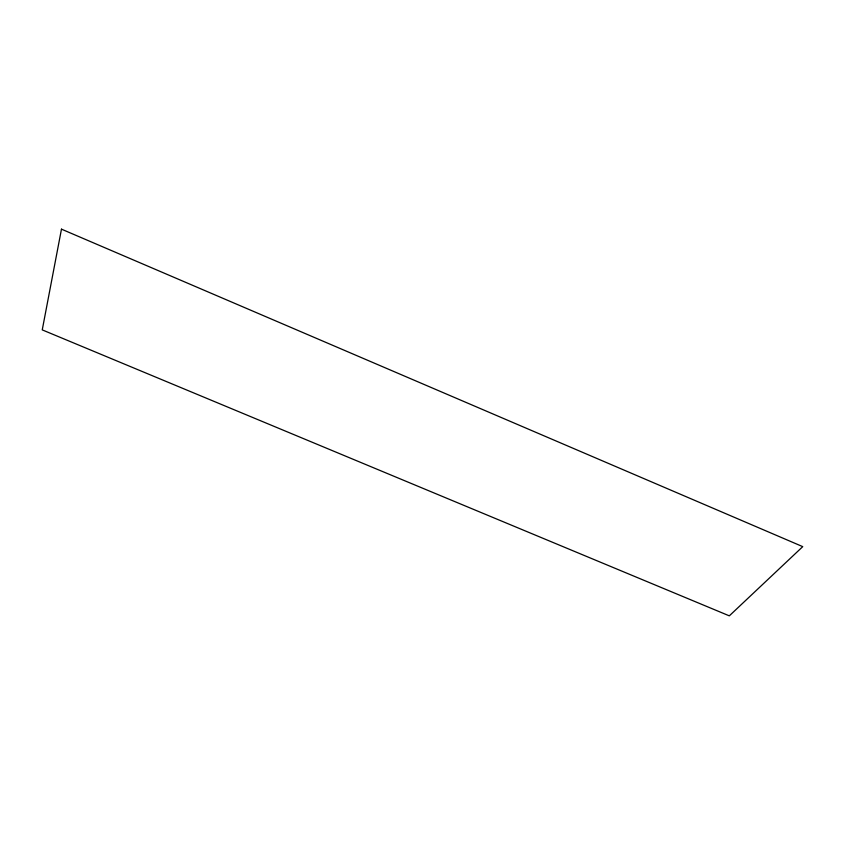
<?xml version="1.0" encoding="UTF-8"?>
<svg xmlns="http://www.w3.org/2000/svg" width="845" height="845" viewBox="0 0 845 845"><rect width="100%" height="100%" fill="white"/><g stroke="black" fill="none" stroke-linecap="round" stroke-linejoin="round"><path stroke-width="1.27" d="M61.474 229.153L42.25 329.888L729.319 615.847L802.75 546.641L61.474 229.153"/></g></svg>
